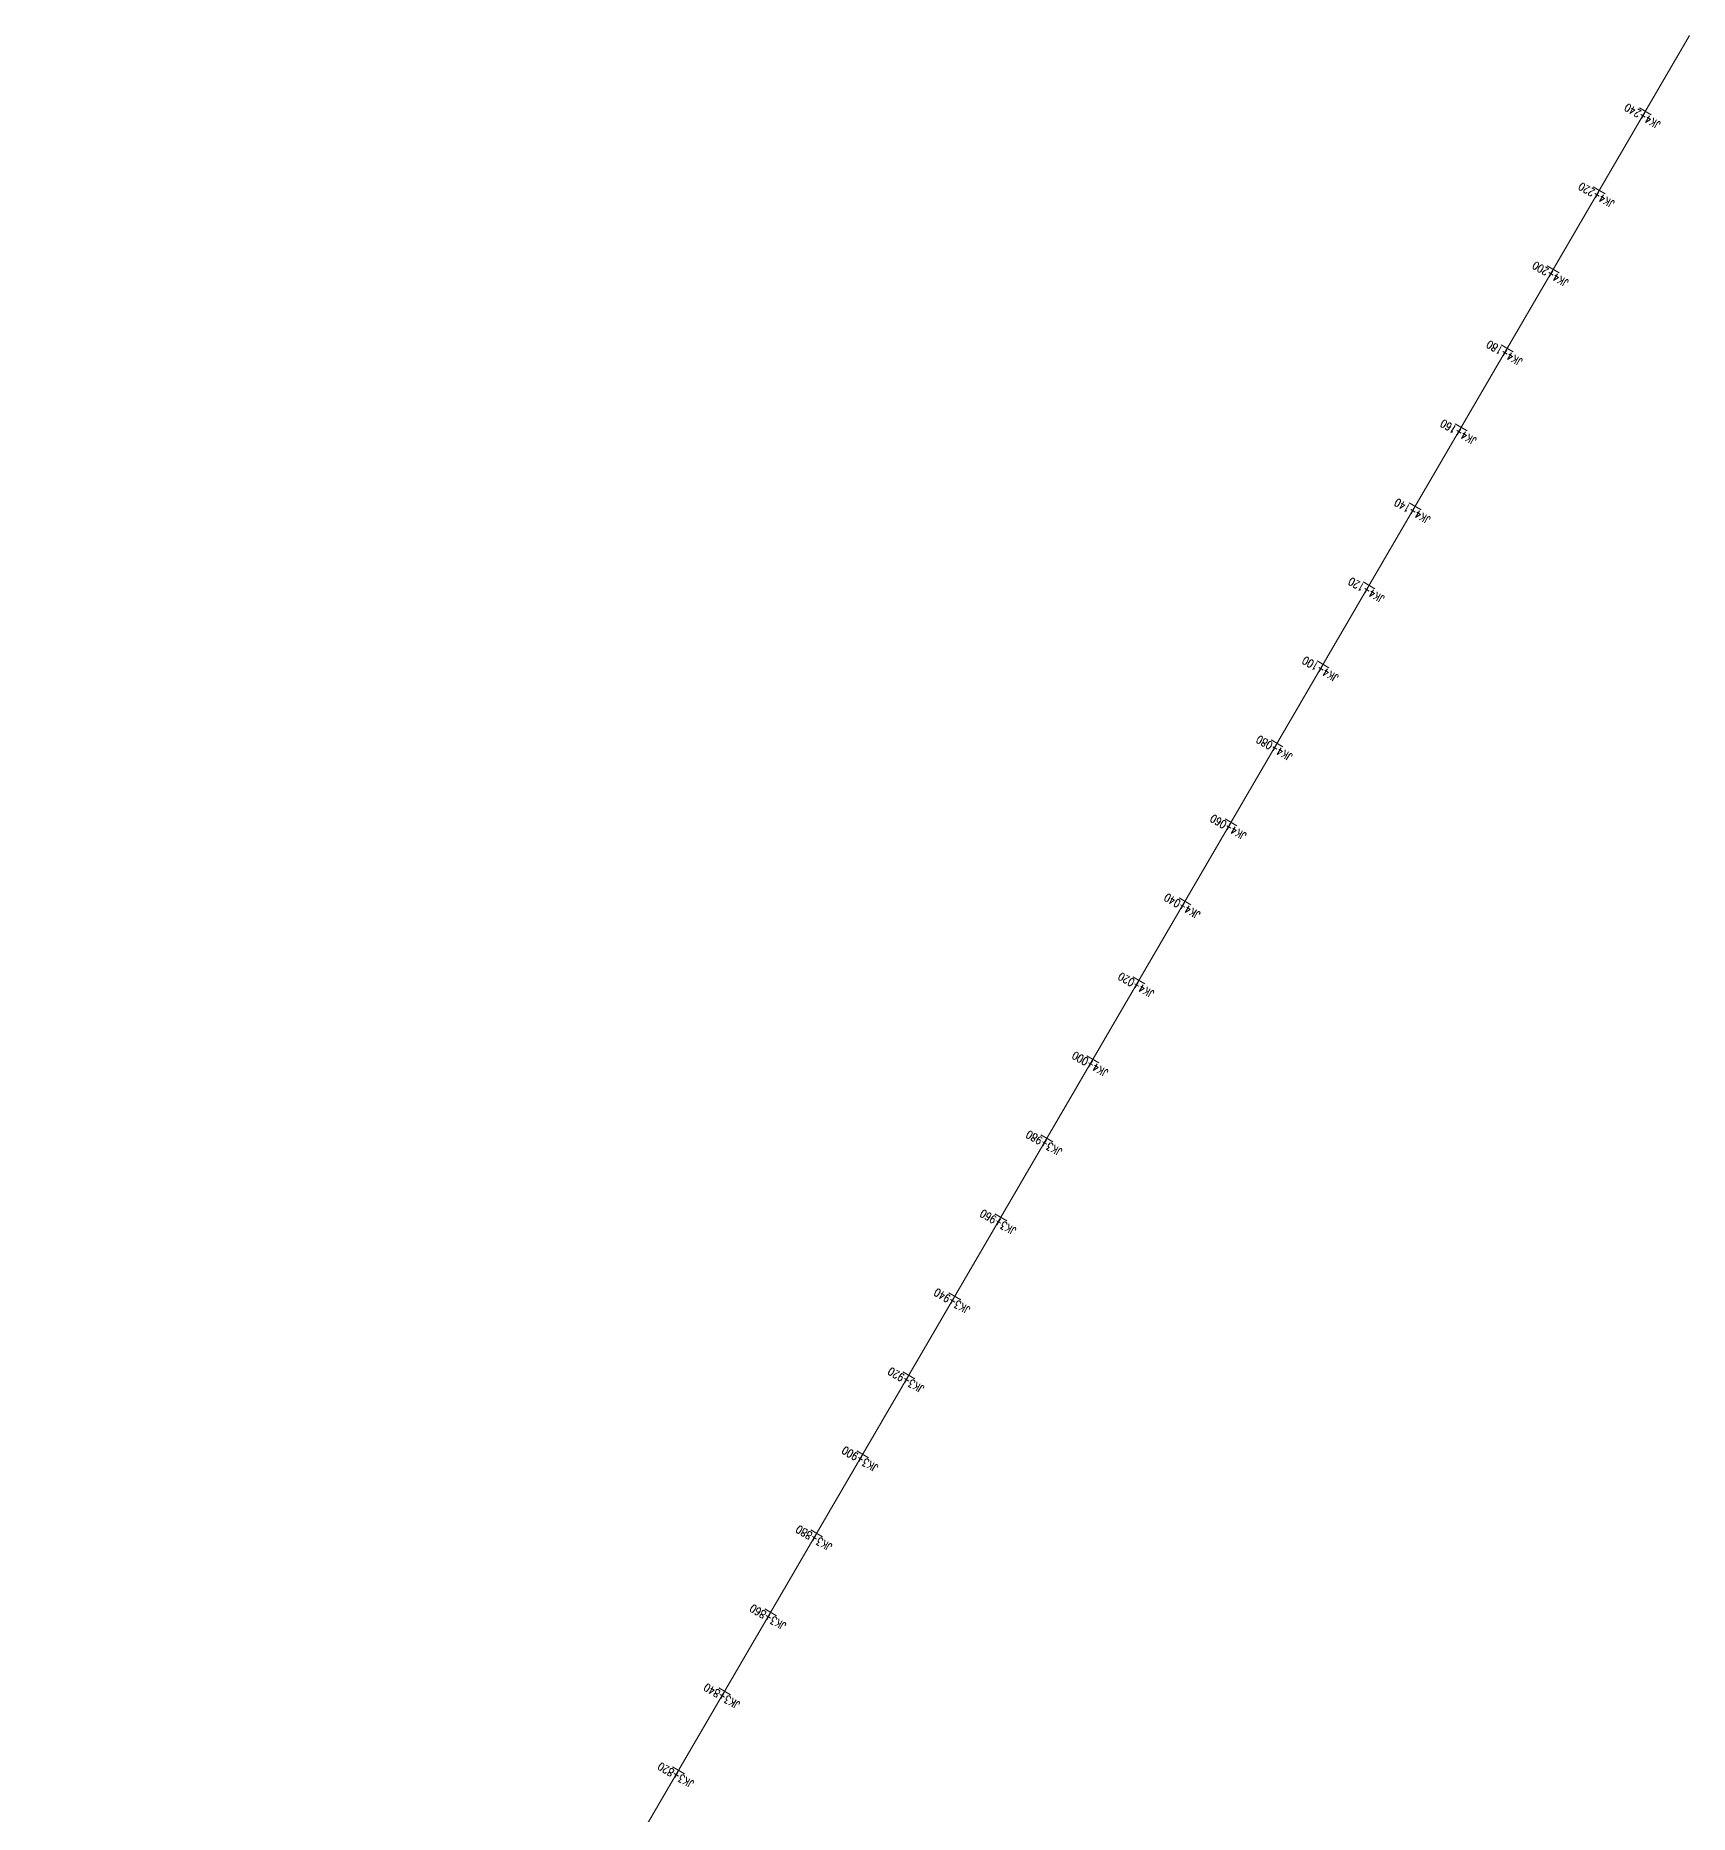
# Model space of a CAD drawing. Header units: millimetres. Extents: x 523446 to 528898, y 388189 to 392165.
# Drawn here: x 526945.2 to 527307, y 391491.7 to 391880.8 of the extents above; entities that cross this region are included whole.
import ezdxf
from ezdxf.enums import TextEntityAlignment as Align

# ---------------------------------------------------------------- set-up
doc = ezdxf.new("R2010")
doc.units = ezdxf.units.MM
doc.layers.add('JQDD-标注路线桩号', color=7, linetype='Continuous')
doc.layers.add('MEDS道路平面中线-JQDD', color=7, linetype='Continuous')
doc.styles.add('MEDS', font='TXT_S.SHX', dxfattribs={"width": 0.75, "bigfont": 'hztxt.shx'})

msp = doc.modelspace()

# ---------------------------------------------------------------- linework, layer by layer
at = {"layer": 'JQDD-标注路线桩号', "color": 7, "linetype": 'ByBlock', "lineweight": 0}
for p, q in [((527298.62, 391863.47), (527296.03, 391864.98)), ((527288.55, 391846.19), (527285.96, 391847.7)), ((527278.48, 391828.91), (527275.89, 391830.42)), ((527268.41, 391811.63), (527265.82, 391813.14)), ((527258.34, 391794.35), (527255.75, 391795.86)), ((527248.27, 391777.07), (527245.68, 391778.59)), ((527238.2, 391759.79), (527235.61, 391761.31)), ((527228.13, 391742.52), (527225.54, 391744.03)), ((527218.06, 391725.24), (527215.47, 391726.75)), ((527207.99, 391707.96), (527205.4, 391709.47)), ((527197.92, 391690.68), (527195.33, 391692.19)), ((527187.85, 391673.4), (527185.26, 391674.91)), ((527177.78, 391656.12), (527175.19, 391657.63)), ((527167.71, 391638.84), (527165.12, 391640.35)), ((527157.64, 391621.56), (527155.04, 391623.07)), ((527147.57, 391604.28), (527144.97, 391605.79)), ((527137.5, 391587), (527134.9, 391588.51)), ((527127.43, 391569.72), (527124.83, 391571.23)), ((527117.35, 391552.44), (527114.76, 391553.95)), ((527107.28, 391535.16), (527104.69, 391536.67)), ((527097.21, 391517.88), (527094.62, 391519.39)), ((527087.14, 391500.6), (527084.55, 391502.11))]:
    msp.add_line(p, q, dxfattribs=at)
at = {"layer": 'MEDS道路平面中线-JQDD', "color": 4, "linetype": 'ByBlock', "lineweight": 0}
msp.add_line((526945.18, 391259.99), (527306.99, 391880.8), dxfattribs=at)

# ---------------------------------------------------------------- texts
at = {"layer": 'JQDD-标注路线桩号', "color": 7, "linetype": 'ByBlock', "lineweight": 0, "style": 'MEDS', "width": 0.8}
for s, p in [('JK4+240', (527296.71, 391863.17)), ('JK4+220', (527286.64, 391845.89)), ('JK4+200', (527276.57, 391828.61)), ('JK4+180', (527266.5, 391811.33)), ('JK4+160', (527256.43, 391794.05)), ('JK4+140', (527246.36, 391776.77)), ('JK4+120', (527236.29, 391759.49)), ('JK4+100', (527226.22, 391742.21)), ('JK4+080', (527216.15, 391724.93)), ('JK4+060', (527206.08, 391707.65)), ('JK4+040', (527196.01, 391690.37)), ('JK4+020', (527185.94, 391673.09)), ('JK4+000', (527175.87, 391655.81)), ('JK3+980', (527165.79, 391638.53)), ('JK3+960', (527155.72, 391621.25)), ('JK3+940', (527145.65, 391603.98)), ('JK3+920', (527135.58, 391586.7)), ('JK3+900', (527125.51, 391569.42)), ('JK3+880', (527115.44, 391552.14)), ('JK3+860', (527105.37, 391534.86)), ('JK3+840', (527095.3, 391517.58)), ('JK3+820', (527085.23, 391500.3))]:
    msp.add_text(s, height=1.75, rotation=149.7665, dxfattribs=at).set_placement(p, align=Align.MIDDLE)

doc.saveas('drawing.dxf')
